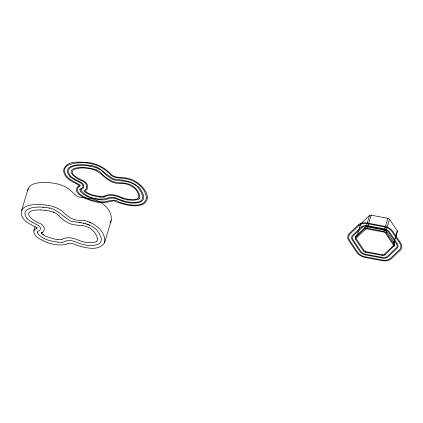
<?xml version="1.0" encoding="UTF-8"?>
<svg xmlns="http://www.w3.org/2000/svg" width="423" height="423" viewBox="0 0 423 423"><rect width="100%" height="100%" fill="white"/><g stroke="black" fill="none" stroke-linecap="round" stroke-linejoin="round"><path stroke-width="0.63" d="M27.759 190.636C28.336 184.116 36.293 182.778 41.523 182.562C49.755 182.308 58.395 183.159 65.755 187.109C69.98 189.261 72.883 193.121 76.642 195.881C80.079 198.091 84.367 197.657 88.248 198.191A25.327 16.946 16.7 0 1 90.215 198.466L90.855 198.583A18.443 12.341 16.7 0 1 92.304 198.9C101.784 201.253 112.841 209.882 111.17 220.737L104.566 242.749C98.913 251.537 85.404 247.926 77.16 245.324C73.861 243.923 70.022 241.993 66.58 244.198C56.899 246.625 46.281 243.035 38.049 237.943C34.834 236.261 31.36 230.297 36.299 228.462A8.148 5.451 16.7 0 0 36.51 228.32L36.584 228.261M36.785 227.775A3.558 2.385 16.7 0 0 36.098 227.325L36.061 227.294A12.431 8.317 16.7 0 0 35.543 226.998C29.229 223.836 19.675 219.437 21.499 210.844L28.103 188.832M33.787 230.932L35.109 226.527M42.046 233.121L41.872 233.708L41.433 233.21L41.607 232.624M41.433 233.21L42.099 232.306M57.94 239.529L56.465 239.36A26.316 17.607 16.7 0 1 53.843 238.9L46.16 236.505L43.204 234.887L43.384 234.294M393.987 245.98L384.946 254.889A2.898 1.941 16.7 0 1 382.44 255.418L365.752 252.298A2.898 1.941 16.7 0 1 363.357 250.86L355.579 239.254A2.898 1.941 16.7 0 1 355.69 237.292L356.108 235.912L365.017 227.431A2.898 1.941 16.7 0 1 367.524 226.908L384.211 230.022A2.898 1.941 16.7 0 1 386.606 231.466L394.384 243.066A2.898 1.941 16.7 0 1 394.273 245.033L394.014 245.89M355.579 239.254L355.711 238.826M357.366 234.844L360.618 224.01L369.533 215.529A1.935 1.295 16.7 0 1 371.204 215.18L387.891 218.3A1.935 1.295 16.7 0 1 389.488 219.257L397.266 230.858A1.935 1.295 16.7 0 1 397.192 232.169L394.03 242.696M359.243 229.657L359.804 227.801M355.69 237.292L364.605 228.806L365.017 227.431M366.001 227.294L369.533 215.529M364.605 228.806A2.898 1.941 16.7 0 1 367.111 228.283L367.524 226.908M367.719 226.786L371.204 215.18M363.357 250.86L363.563 250.167M365.752 252.298L365.884 251.87M393.861 246.408A2.898 1.941 16.7 0 0 393.972 244.441L386.194 232.84A2.898 1.941 16.7 0 0 383.798 231.397L384.211 230.022M384.364 230.059L387.891 218.3M386.003 230.868L389.488 219.257M386.194 232.84L386.606 231.466M382.44 255.418L382.572 254.984M384.946 254.889L385.078 254.461M393.734 242.622L397.266 230.858M393.972 244.441L394.384 243.066M104.566 242.749C106.236 231.894 95.18 223.265 85.7 220.912A18.443 12.341 16.7 0 0 84.251 220.595L83.611 220.478A25.327 16.946 16.7 0 0 81.644 220.203C71.889 221.224 67.172 215.503 60.394 209.866C53.61 205.647 45.383 204.632 37.552 204.499C31.942 204.716 24.132 204.817 21.499 210.844M111.17 220.737L110.16 222.598M37.726 228.013L37.98 227.632M96.872 241.073L96.814 241.147A4.658 3.12 16.7 0 1 95.487 241.961L91.157 242.707L85.234 242.289A21.747 14.551 16.7 0 1 80.233 240.92C74.554 238.408 67.881 236.108 61.954 239.275M139.304 198.673L139.267 198.72A4.658 3.12 16.7 0 1 137.924 199.545L133.594 200.296L127.672 199.878M80.994 189.668L81.031 189.636A5.33 3.564 16.7 0 1 81.348 189.393C85.229 188.166 84.24 183.355 80.698 182.292A18.728 12.531 16.7 0 0 80.328 182.086L74.332 178.903M79.223 185.364A3.558 2.385 16.7 0 0 78.541 184.914L78.504 184.877A12.431 8.317 16.7 0 0 77.98 184.581C71.973 181.456 63.699 177.961 63.609 170.051C66.152 160.164 79.614 162.104 87.402 162.538C96.449 163.167 104.777 167.519 110.826 174.191C114.295 177.676 119.582 177.274 124.087 177.787A25.327 16.946 16.7 0 1 126.049 178.062L126.689 178.178A18.443 12.341 16.7 0 1 128.137 178.501C137.454 179.516 155.971 196.409 142.784 204.404C132.97 207.915 122.807 204.076 113.538 200.772C106.273 202.691 98.474 203.537 91.119 200.507C86.583 199.566 70.065 191.92 78.689 186.078A8.148 5.451 16.7 0 0 78.948 185.903L79.022 185.85M78.985 185.877L79.006 185.866A1.629 1.089 16.7 0 0 79.265 185.623M41.925 232.893C46.313 230.752 44.029 225.105 40.333 223.598A15.392 10.3 16.7 0 0 39.947 223.37C34.591 221.842 21.383 212.753 33.903 210.337A20.88 13.975 16.7 0 1 34.432 210.257L34.982 210.183A30.371 20.32 16.7 0 1 40.375 209.956M81.221 188.473L81.533 188.277A13.33 8.92 16.7 0 0 81.872 188.045C84.547 186.448 82.131 183.392 79.995 182.657A23.714 15.868 16.7 0 0 79.397 182.334L74.422 179.727M81.179 188.499L80.391 189.023A3.204 2.147 16.7 0 0 80.042 189.351M105.158 196.573C110.905 193.713 117.234 196.209 122.665 198.514M105.073 196.605L104.391 196.864M103.762 196.267C109.71 193.137 116.515 195.04 122.236 197.668A31.498 21.076 16.7 0 0 123.394 198.08C128.079 199.497 133.663 200.676 138.258 198.461A2.448 1.639 16.7 0 0 138.464 198.228C139.913 188.499 127.973 182.725 119.46 183.371C108.737 184 103.302 173.837 94.667 170.02A15.08 10.089 16.7 0 0 94.155 169.85C79.365 164.748 59.585 170.575 83.109 180.605A15.27 10.215 16.7 0 1 83.474 180.827L84.309 181.393A10.903 7.297 16.7 0 1 84.716 181.694C88.222 183.635 89.047 189.166 85.076 191.027C89.528 194.913 95.857 195.986 101.578 196.51A6.816 4.563 16.7 0 0 103.223 196.431L103.312 196.394M135.841 202.231C148.637 202.379 140.256 186.786 133.631 184.232C128.01 180.33 121.01 181.441 114.707 179.928C109.8 178.866 106.411 174.932 102.842 171.733M40.375 209.94L45.605 210.337M79.667 222.741L80.222 222.784M43.046 207.471L43.336 207.497M100.378 197.113L98.903 196.944A26.316 17.607 16.7 0 1 96.28 196.484C91.923 195.368 86.974 194.331 83.87 190.794C88.661 188.885 86.826 182.768 82.771 181.187A15.392 10.3 16.7 0 0 82.39 180.954C77.039 179.463 63.82 170.326 76.346 167.926A20.88 13.975 16.7 0 1 76.875 167.841L77.42 167.767A30.371 20.32 16.7 0 1 82.818 167.54L88.047 167.92A27.865 18.644 16.7 0 1 93.25 168.909L93.383 168.957A15.17 10.152 16.7 0 1 96.069 169.84L96.433 170.004M57.792 242.173C50.945 241.136 43.315 239.614 38.44 234.321A5.991 4.008 16.7 0 1 37.414 232.211M83.379 223.133L83.966 223.233M367.111 228.283L383.798 231.397M90.866 166.387C84.674 164.87 61.726 163.527 70.35 175.889A10.052 6.726 16.7 0 0 70.62 176.158L70.662 176.206A15.693 10.501 16.7 0 0 74.358 178.871M114.807 197.731L115.791 198.017A17.565 11.754 16.7 0 1 116.452 198.234L121.269 200.074A23.847 15.958 16.7 0 0 135.883 202.331M85.441 223.556L85.71 223.624M62.604 242.199A10.104 6.763 16.7 0 0 64.555 241.612C69.652 238.784 75.109 241.76 79.947 243.574A23.952 16.026 16.7 0 0 84.833 244.88C91.463 246.509 105.882 245.747 99.95 235.077C95.053 223.719 81.729 222.784 71.175 221.335C62.509 216.809 56.243 207.265 45.261 207.64C38.81 206.086 18.242 206.979 27.12 218.538M86.789 223.952L87.334 224.142M122.384 201.158C117.557 199.365 112.09 196.341 107.008 199.212A10.104 6.763 16.7 0 1 105.041 199.783A15.492 10.369 16.7 0 1 100.23 199.709C93.398 198.805 85.8 197.171 80.909 191.947M96.28 167.841L95.217 167.476A25.126 16.814 16.7 0 0 90.86 166.398M53.208 212.135L53.536 212.267M87.884 224.349L88.158 224.454M53.626 212.261L53.996 212.42M89.449 222.191L90.971 222.847M88.973 224.803L89.512 225.057M31.979 222.144L36.954 224.75A23.714 15.868 16.7 0 1 37.557 225.073C39.646 225.792 42.141 228.827 39.434 230.461A13.33 8.92 16.7 0 1 39.09 230.688L37.954 231.434A3.204 2.147 16.7 0 0 37.605 231.767M101.525 173.414C105.93 178.21 111.646 182.123 118.313 182.577A31.693 21.208 16.7 0 0 119.037 182.662L124.526 183.143A15.773 10.554 16.7 0 1 126.614 183.46C132.806 184.846 138.675 189.684 139.77 196.145M59.088 215.83C63.482 220.637 69.213 224.528 75.876 224.994A31.693 21.208 16.7 0 0 76.6 225.078L82.088 225.559A15.773 10.554 16.7 0 1 84.177 225.877C90.363 227.257 96.238 232.1 97.332 238.561M69.557 176.121C60.526 163.976 82.432 163.775 88.893 165.393C99.558 165.256 105.258 175.064 113.94 179.029C124.626 180.219 138.072 181.679 142.646 193.248C147.823 203.675 133.541 203.902 127.27 202.453A23.952 16.026 16.7 0 1 122.39 201.152M80.862 189.98C86.118 197.975 99.299 201.036 108.304 197.89A9.496 6.356 16.7 0 1 114.823 197.631M43.209 234.881A7.106 4.753 16.7 0 1 41.872 233.708M45.605 210.353A27.865 18.644 16.7 0 1 50.813 211.32L50.945 211.368A15.17 10.152 16.7 0 1 53.631 212.256M54.044 212.351A15.159 10.141 16.7 0 1 59.009 215.862M97.232 238.556A8.048 5.383 16.7 0 1 96.946 241.099M62.028 239.381A8.783 5.88 16.7 0 1 57.94 239.466M36.827 228.039A1.629 1.089 16.7 0 1 36.563 228.246M37.488 232.216A1.644 1.1 16.7 0 1 37.547 231.857M32.026 222.086A17.613 11.786 16.7 0 1 27.035 218.575M62.615 242.22A15.492 10.369 16.7 0 1 57.787 242.12M49.079 208.317A25.126 16.814 16.7 0 1 49.343 208.365M74.464 179.675A17.613 11.786 16.7 0 1 69.472 176.164M79.926 189.8A1.644 1.1 16.7 0 1 79.989 189.441M80.93 191.889A5.991 4.008 16.7 0 1 79.857 189.795M104.465 196.97A8.783 5.88 16.7 0 1 100.378 197.049M127.672 199.905A21.747 14.551 16.7 0 1 122.67 198.503M139.669 196.14A8.048 5.383 16.7 0 1 139.384 198.688M96.486 169.935A15.159 10.141 16.7 0 1 101.446 173.446M355.791 237.493A2.898 1.941 16.7 0 1 356.108 235.912M360.491 225.242A1.935 1.295 16.7 0 1 360.618 224.01M103.757 196.261A5.24 3.506 16.7 0 1 103.312 196.399M96.328 167.757A17.084 11.432 16.7 0 1 102.805 171.749M146.406 197.414C145.131 209.332 126.588 204.748 119.117 202.03C114.279 198.477 109.234 201.163 104.185 201.935C96.291 201.787 88.238 199.735 81.554 195.458C77.652 193.078 74.977 188.182 80.243 185.808L80.19 185.38C74.416 181.187 64.439 178.718 64.576 169.946A12.944 8.661 16.7 0 1 67.527 165.404C82.046 159.455 100.574 163.32 111.048 175.296A7.974 5.335 16.7 0 0 115.706 177.507L125.06 178.575A18.11 12.114 16.7 0 1 131.199 180.145C138.543 183 145.47 189.234 146.406 197.414M358.218 224.962L349.303 233.448A10.628 7.112 16.7 0 0 348.896 240.655L356.674 252.256A10.628 7.112 16.7 0 0 365.456 257.544L382.143 260.658A10.628 7.112 16.7 0 0 391.333 258.733L400.248 250.252A10.628 7.112 16.7 0 0 400.655 243.04L392.877 231.439A10.628 7.112 16.7 0 0 384.095 226.157L367.407 223.037A10.628 7.112 16.7 0 0 358.218 224.962M359.016 225.443L350.101 233.93A9.666 6.467 16.7 0 0 349.731 240.481L357.509 252.082A9.666 6.467 16.7 0 0 365.493 256.888L382.18 260.008A9.666 6.467 16.7 0 0 390.535 258.252L399.449 249.771A9.666 6.467 16.7 0 0 399.82 243.214L392.042 231.614A9.666 6.467 16.7 0 0 384.058 226.813L367.37 223.693A9.666 6.467 16.7 0 0 359.016 225.443M361.411 226.887L352.496 235.368A6.763 4.526 16.7 0 0 352.237 239.957L360.015 251.558A6.763 4.526 16.7 0 0 365.604 254.921L382.292 258.041A6.763 4.526 16.7 0 0 388.14 256.814L397.054 248.327A6.763 4.526 16.7 0 0 397.313 243.743L389.535 232.137A6.763 4.526 16.7 0 0 383.947 228.78L367.259 225.66A6.763 4.526 16.7 0 0 361.411 226.887M362.21 227.368L353.295 235.849A5.8 3.881 16.7 0 0 353.073 239.783L360.851 251.384A5.8 3.881 16.7 0 0 365.641 254.265L382.329 257.385A5.8 3.881 16.7 0 0 387.341 256.333L396.256 247.852A5.8 3.881 16.7 0 0 396.478 243.918L388.7 232.317A5.8 3.881 16.7 0 0 383.91 229.43L367.222 226.316A5.8 3.881 16.7 0 0 362.21 227.368M365.403 229.287L356.489 237.768A1.935 1.295 16.7 0 0 356.415 239.08L364.192 250.68A1.935 1.295 16.7 0 0 365.789 251.643L382.477 254.762A1.935 1.295 16.7 0 0 384.147 254.413L393.062 245.927A1.935 1.295 16.7 0 0 393.136 244.616L385.358 233.015A1.935 1.295 16.7 0 0 383.761 232.053L367.074 228.938A1.935 1.295 16.7 0 0 365.403 229.287"/></g></svg>
